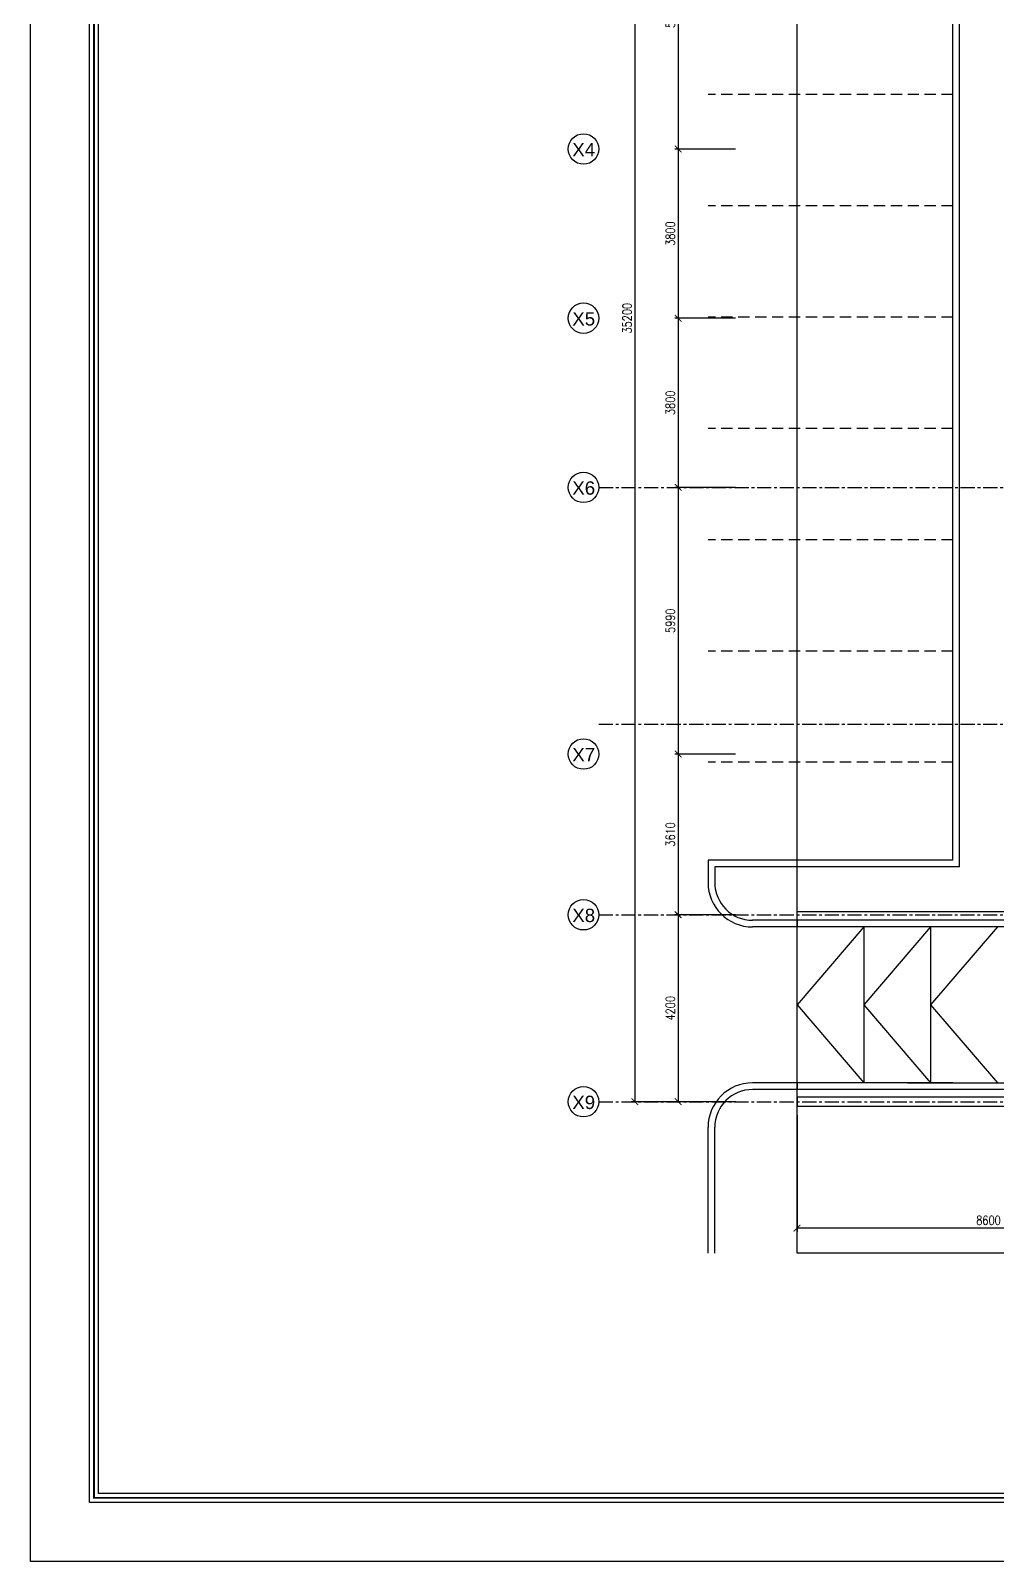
# Model space of a CAD drawing. Header units: millimetres. Extents: x -1288794 to 2153086, y -2701644 to -1428868.
# Drawn here: x 433437 to 455159, y -1519494 to -1485109 of the extents above; entities that cross this region are included whole.
import ezdxf
from ezdxf.enums import TextEntityAlignment as Align

# ---------------------------------------------------------------- set-up
doc = ezdxf.new("R2010")
doc.units = ezdxf.units.MM
doc.header["$LTSCALE"] = 100
doc.header["$PDMODE"] = 34
doc.linetypes.add('CENTER', pattern=[50.8, 31.75, -6.35, 6.35, -6.35])
doc.linetypes.add('DASHED', pattern=[19.05, 12.7, -6.35])
for name, color, linetype in [('A-ANNO-DIMS', 1, 'Continuous'), ('A-ANNO-SYMB', 33, 'Continuous'), ('A-ANNO-TEXT', 8, 'Continuous'), ('A-AREA', 8, 'CENTER'), ('A-GRID', 253, 'CENTER'), ('HATCH', 251, 'Continuous'), ('L-WALK', 8, 'Continuous'), ('LOGO LINE', 7, 'Continuous'), ('LOGO1LINE', 7, 'Continuous')]:
    doc.layers.add(name, color=color, linetype=linetype)
doc.styles.add('ROMANS', font='romans.shx', dxfattribs={"width": 0.8})
doc.styles.add('SANSSERIF', font='sas_____.pfb')
doc.dimstyles.new('100 of DIM2', dxfattribs={"dimscale": 0, "dimtxt": 200, "dimasz": 150, "dimexe": 75, "dimexo": 200, "dimgap": 75, "dimtad": 1, "dimdec": 0, "dimrnd": 5, "dimzin": 0, "dimdsep": 46, "dimtxsty": 'ROMANS', "dimblk": 'ARCHTICK', "dimcen": 100, "dimclrd": 94, "dimclre": 94, "dimclrt": 2, "dimadec": 0, "dimazin": 0, "dimtfac": 1, "dimtdec": 0, "dimtofl": 0, "dimtmove": 2, "dimatfit": 3, "dimldrblk": 'OPEN90', "dimfxl": 75, "dimtolj": 1, "dimtzin": 0, "dimarcsym": 0})

# ---------------------------------------------------------------- blocks, each defined once
blk = doc.blocks.new('_ArchTick')
at = {"color": 0, "linetype": 'ByBlock', "const_width": 0.15}
blk.add_lwpolyline([(-0.5, -0.5), (0.5, 0.5)], dxfattribs=at)
blk = doc.blocks.new('*D78')
at = {"layer": 'A-ANNO-DIMS', "color": 94, "lineweight": -2, "ltscale": 3, "transparency": 16777216}
for p, q in [((449169, -1473969), (446939, -1473969)), ((447014, -1473969), (447014, -1509169)), ((449169, -1509169), (446939, -1509169))]:
    blk.add_line(p, q, dxfattribs=at)
at = {"layer": 'Defpoints', "color": 0, "ltscale": 3, "transparency": 16777216}
for p in [(449369, -1473969), (447014, -1509169), (449369, -1509169)]:
    blk.add_point(p, dxfattribs=at)
at = {"layer": 'A-ANNO-DIMS', "color": 94, "lineweight": -2, "ltscale": 3, "transparency": 16777216, "xscale": 150, "yscale": 150, "zscale": 150}
for p, rotation in [((447014, -1473969), 90), ((447014, -1509169), 270)]:
    blk.add_blockref('_ArchTick', p, dxfattribs=dict(at, rotation=rotation))
at = {"layer": 'A-ANNO-DIMS', "color": 2, "ltscale": 3, "transparency": 16777216, "insert": (446839, -1491569), "char_height": 200, "attachment_point": 5, "rotation": 90, "style": 'ROMANS'}
blk.add_mtext('\\A1;35200', dxfattribs=at)
blk = doc.blocks.new('_Open90')
at = {"color": 0, "linetype": 'ByBlock', "lineweight": -2}
for p, q in [((0, 0), (-1, 0)), ((-0.5, 0.5), (0, 0)), ((0, 0), (-0.5, -0.5))]:
    blk.add_line(p, q, dxfattribs=at)
blk = doc.blocks.new('*D81')
at = {"layer": 'A-ANNO-DIMS', "color": 94, "lineweight": -2, "ltscale": 3, "transparency": 16777216}
for p, q in [((449278, -1481779), (447911, -1481779)), ((447986, -1481779), (447986, -1487769)), ((449278, -1487769), (447911, -1487769))]:
    blk.add_line(p, q, dxfattribs=at)
at = {"layer": 'Defpoints', "color": 0, "ltscale": 3, "transparency": 16777216}
for p in [(449478, -1481779), (447986, -1487769), (449478, -1487769)]:
    blk.add_point(p, dxfattribs=at)
at = {"layer": 'A-ANNO-DIMS', "color": 94, "lineweight": -2, "ltscale": 3, "transparency": 16777216, "xscale": 150, "yscale": 150, "zscale": 150}
for p, rotation in [((447986, -1481779), 90), ((447986, -1487769), 270)]:
    blk.add_blockref('_ArchTick', p, dxfattribs=dict(at, rotation=rotation))
at = {"layer": 'A-ANNO-DIMS', "color": 2, "ltscale": 3, "transparency": 16777216, "insert": (447811, -1484774), "char_height": 200, "attachment_point": 5, "rotation": 90, "style": 'ROMANS'}
blk.add_mtext('\\A1;5990', dxfattribs=at)
blk = doc.blocks.new('*D82')
at = {"layer": 'A-ANNO-DIMS', "color": 94, "lineweight": -2, "ltscale": 3, "transparency": 16777216}
for p, q in [((449278, -1487769), (447911, -1487769)), ((447986, -1487769), (447986, -1491569)), ((449278, -1491569), (447911, -1491569))]:
    blk.add_line(p, q, dxfattribs=at)
at = {"layer": 'Defpoints', "color": 0, "ltscale": 3, "transparency": 16777216}
for p in [(449478, -1487769), (447986, -1491569), (449478, -1491569)]:
    blk.add_point(p, dxfattribs=at)
at = {"layer": 'A-ANNO-DIMS', "color": 94, "lineweight": -2, "ltscale": 3, "transparency": 16777216, "xscale": 150, "yscale": 150, "zscale": 150}
for p, rotation in [((447986, -1487769), 90), ((447986, -1491569), 270)]:
    blk.add_blockref('_ArchTick', p, dxfattribs=dict(at, rotation=rotation))
at = {"layer": 'A-ANNO-DIMS', "color": 2, "ltscale": 3, "transparency": 16777216, "insert": (447811, -1489669), "char_height": 200, "attachment_point": 5, "rotation": 90, "style": 'ROMANS'}
blk.add_mtext('\\A1;3800', dxfattribs=at)
blk = doc.blocks.new('*D83')
at = {"layer": 'A-ANNO-DIMS', "color": 94, "lineweight": -2, "ltscale": 3, "transparency": 16777216}
for p, q in [((449278, -1491569), (447911, -1491569)), ((447986, -1491569), (447986, -1495369)), ((449278, -1495369), (447911, -1495369))]:
    blk.add_line(p, q, dxfattribs=at)
at = {"layer": 'Defpoints', "color": 0, "ltscale": 3, "transparency": 16777216}
for p in [(449478, -1491569), (447986, -1495369), (449478, -1495369)]:
    blk.add_point(p, dxfattribs=at)
at = {"layer": 'A-ANNO-DIMS', "color": 94, "lineweight": -2, "ltscale": 3, "transparency": 16777216, "xscale": 150, "yscale": 150, "zscale": 150}
for p, rotation in [((447986, -1491569), 90), ((447986, -1495369), 270)]:
    blk.add_blockref('_ArchTick', p, dxfattribs=dict(at, rotation=rotation))
at = {"layer": 'A-ANNO-DIMS', "color": 2, "ltscale": 3, "transparency": 16777216, "insert": (447811, -1493469), "char_height": 200, "attachment_point": 5, "rotation": 90, "style": 'ROMANS'}
blk.add_mtext('\\A1;3800', dxfattribs=at)
blk = doc.blocks.new('*D84')
at = {"layer": 'A-ANNO-DIMS', "color": 94, "lineweight": -2, "ltscale": 3, "transparency": 16777216}
for p, q in [((449278, -1495369), (447911, -1495369)), ((447986, -1495369), (447986, -1501359)), ((449278, -1501359), (447911, -1501359))]:
    blk.add_line(p, q, dxfattribs=at)
at = {"layer": 'Defpoints', "color": 0, "ltscale": 3, "transparency": 16777216}
for p in [(449478, -1495369), (447986, -1501359), (449478, -1501359)]:
    blk.add_point(p, dxfattribs=at)
at = {"layer": 'A-ANNO-DIMS', "color": 94, "lineweight": -2, "ltscale": 3, "transparency": 16777216, "xscale": 150, "yscale": 150, "zscale": 150}
for p, rotation in [((447986, -1495369), 90), ((447986, -1501359), 270)]:
    blk.add_blockref('_ArchTick', p, dxfattribs=dict(at, rotation=rotation))
at = {"layer": 'A-ANNO-DIMS', "color": 2, "ltscale": 3, "transparency": 16777216, "insert": (447811, -1498364), "char_height": 200, "attachment_point": 5, "rotation": 90, "style": 'ROMANS'}
blk.add_mtext('\\A1;5990', dxfattribs=at)
blk = doc.blocks.new('*D85')
at = {"layer": 'A-ANNO-DIMS', "color": 94, "lineweight": -2, "ltscale": 3, "transparency": 16777216}
for p, q in [((449278, -1501359), (447911, -1501359)), ((447986, -1501359), (447986, -1504969)), ((449278, -1504969), (447911, -1504969))]:
    blk.add_line(p, q, dxfattribs=at)
at = {"layer": 'Defpoints', "color": 0, "ltscale": 3, "transparency": 16777216}
for p in [(449478, -1501359), (447986, -1504969), (449478, -1504969)]:
    blk.add_point(p, dxfattribs=at)
at = {"layer": 'A-ANNO-DIMS', "color": 94, "lineweight": -2, "ltscale": 3, "transparency": 16777216, "xscale": 150, "yscale": 150, "zscale": 150}
for p, rotation in [((447986, -1501359), 90), ((447986, -1504969), 270)]:
    blk.add_blockref('_ArchTick', p, dxfattribs=dict(at, rotation=rotation))
at = {"layer": 'A-ANNO-DIMS', "color": 2, "ltscale": 3, "transparency": 16777216, "insert": (447811, -1503164), "char_height": 200, "attachment_point": 5, "rotation": 90, "style": 'ROMANS'}
blk.add_mtext('\\A1;3610', dxfattribs=at)
blk = doc.blocks.new('*D86')
at = {"layer": 'A-ANNO-DIMS', "color": 94, "lineweight": -2, "ltscale": 3, "transparency": 16777216}
for p, q in [((449278, -1504969), (447911, -1504969)), ((447986, -1504969), (447986, -1509169)), ((449278, -1509169), (447911, -1509169))]:
    blk.add_line(p, q, dxfattribs=at)
at = {"layer": 'Defpoints', "color": 0, "ltscale": 3, "transparency": 16777216}
for p in [(449478, -1504969), (447986, -1509169), (449478, -1509169)]:
    blk.add_point(p, dxfattribs=at)
at = {"layer": 'A-ANNO-DIMS', "color": 94, "lineweight": -2, "ltscale": 3, "transparency": 16777216, "xscale": 150, "yscale": 150, "zscale": 150}
for p, rotation in [((447986, -1504969), 90), ((447986, -1509169), 270)]:
    blk.add_blockref('_ArchTick', p, dxfattribs=dict(at, rotation=rotation))
at = {"layer": 'A-ANNO-DIMS', "color": 2, "ltscale": 3, "transparency": 16777216, "insert": (447811, -1507069), "char_height": 200, "attachment_point": 5, "rotation": 90, "style": 'ROMANS'}
blk.add_mtext('\\A1;4200', dxfattribs=at)
blk = doc.blocks.new('*D62')
at = {"layer": 'A-ANNO-DIMS', "color": 94, "linetype": 'Continuous', "lineweight": -2, "ltscale": 3, "transparency": 16777216}
for p, q in [((450659, -1509469), (450659, -1512083)), ((459259, -1509469), (459259, -1512083)), ((459259, -1512008), (450659, -1512008))]:
    blk.add_line(p, q, dxfattribs=at)
at = {"layer": 'Defpoints', "color": 0, "linetype": 'Continuous', "ltscale": 3, "transparency": 16777216}
for p in [(450659, -1509269), (459259, -1509269), (450659, -1512008)]:
    blk.add_point(p, dxfattribs=at)
at = {"layer": 'A-ANNO-DIMS', "color": 94, "linetype": 'Continuous', "lineweight": -2, "ltscale": 3, "transparency": 16777216, "xscale": 150, "yscale": 150, "zscale": 150, "rotation": 180}
blk.add_blockref('_ArchTick', (450659, -1512008), dxfattribs=at)
at = {"layer": 'A-ANNO-DIMS', "color": 94, "linetype": 'Continuous', "lineweight": -2, "ltscale": 3, "transparency": 16777216, "xscale": 150, "yscale": 150, "zscale": 150}
blk.add_blockref('_ArchTick', (459259, -1512008), dxfattribs=at)
at = {"layer": 'A-ANNO-DIMS', "color": 2, "linetype": 'Continuous', "ltscale": 3, "transparency": 16777216, "insert": (454959, -1511833), "char_height": 200, "attachment_point": 5, "style": 'ROMANS'}
blk.add_mtext('\\A1;8600', dxfattribs=at)

msp = doc.modelspace()

# ---------------------------------------------------------------- linework, layer by layer
at = {"layer": 'A-ANNO-SYMB', "ltscale": 3}
for centre in [(445859.8, -1487768.6), (445859.8, -1491568.6), (445859.8, -1495368.6), (445859.8, -1501358.6), (445859.8, -1504968.6), (445859.8, -1509168.6)]:
    msp.add_circle(centre, 342.2, dxfattribs=at)
at = {"layer": 'A-AREA', "ltscale": 15}
for p, q in [((450659.2, -1512568.6), (450659.2, -1472568.6)), ((485759.2, -1512568.6), (450659.2, -1512568.6))]:
    msp.add_line(p, q, dxfattribs=at)
at = {"layer": 'A-AREA', "linetype": 'Continuous', "ltscale": 3}
for p, q in [((450659.2, -1505093.6), (450659.2, -1504893.6)), ((450659.2, -1504893.6), (457959.2, -1504893.6)), ((457959.2, -1505093.6), (450659.2, -1505093.6)), ((456659.2, -1509068.6), (450659.2, -1509068.6)), ((450659.2, -1509068.6), (450659.2, -1509268.6)), ((450659.2, -1509268.6), (459259.2, -1509268.6))]:
    msp.add_line(p, q, dxfattribs=at)
at = {"layer": 'A-GRID', "ltscale": 0.1}
for p, q in [((446205.8, -1495368.6), (489745.4, -1495368.6)), ((446203.4, -1500687.6), (489743, -1500687.6)), ((446201.9, -1504968.6), (489741.5, -1504968.6)), ((446201.9, -1509168.6), (489741.5, -1509168.6))]:
    msp.add_line(p, q, dxfattribs=at)
at = {"layer": 'HATCH', "ltscale": 3}
for p, q in [((452159.2, -1505243.6), (452159.2, -1508743.6)), ((453659.2, -1505243.6), (453659.2, -1508743.6))]:
    msp.add_line(p, q, dxfattribs=at)
for points in [[(452159.2, -1505243.6), (450659.2, -1506993.6), (452159.2, -1508743.6)], [(453659.2, -1505243.6), (452159.2, -1506993.6), (453659.2, -1508743.6)], [(455159.2, -1505243.6), (453659.2, -1506993.6), (455159.2, -1508743.6)]]:
    msp.add_lwpolyline(points, dxfattribs=at)
at = {"layer": 'L-WALK', "ltscale": 15}
for p, q in [((454309.2, -1503893.6), (454309.2, -1476394.7)), ((454159.2, -1503743.6), (454159.2, -1476544.7)), ((448659.2, -1503743.6), (448659.2, -1504243.6)), ((448809.2, -1503893.6), (448809.2, -1504243.6)), ((448659.2, -1512568.6), (448659.2, -1509743.6)), ((448809.2, -1512568.6), (448809.2, -1509743.6)), ((448659.2, -1512568.6), (448659.2, -1512544.7)), ((448809.2, -1512568.6), (448809.2, -1512544.7))]:
    msp.add_line(p, q, dxfattribs=at)
at = {"layer": 'L-WALK', "linetype": 'DASHED', "ltscale": 0.2}
for p, q in [((454159.2, -1486544.7), (448659.2, -1486544.7)), ((454159.2, -1489044.7), (448659.2, -1489044.7)), ((454159.2, -1491544.7), (448659.2, -1491544.7)), ((454159.2, -1494044.7), (448659.2, -1494044.7)), ((454159.2, -1496544.7), (448659.2, -1496544.7)), ((454159.2, -1499044.7), (448659.2, -1499044.7)), ((454159.2, -1501544.7), (448659.2, -1501544.7))]:
    msp.add_line(p, q, dxfattribs=at)
at = {"layer": 'L-WALK', "ltscale": 3}
for p, q in [((454159.2, -1503743.6), (448659.2, -1503743.6)), ((454309.2, -1503893.6), (448809.2, -1503893.6)), ((457959.2, -1505093.6), (449659.2, -1505093.6)), ((459259.2, -1505243.6), (449659.2, -1505243.6)), ((450659.2, -1505093.6), (450659.2, -1505243.6)), ((454159.2, -1508743.6), (449659.2, -1508743.6)), ((450659.2, -1508743.6), (450659.2, -1508893.6)), ((453139.5, -1508743.6), (459259.2, -1508743.6)), ((459259.2, -1508893.6), (449659.2, -1508893.6))]:
    msp.add_line(p, q, dxfattribs=at)
at = {"layer": 'L-WALK', "ltscale": 15}
for centre, radius, start, end in [((449659.2, -1504243.6), 1000, 180, 270), ((449659.2, -1504243.6), 850, 180, 270), ((449659.2, -1509743.6), 1000, 90, 180), ((449659.2, -1509743.6), 850, 90, 180)]:
    msp.add_arc(centre, radius, start, end, dxfattribs=at)
at = {"layer": 'LOGO LINE'}
msp.add_lwpolyline([(512195.3, -1519493.9), (433437.3, -1519493.9), (433437.3, -1463806.4), (512195.3, -1463806.4)], close=True, dxfattribs=at)
at = {"layer": 'LOGO1LINE'}
for points in [[(510869.4, -1518168), (434763.2, -1518168), (434763.2, -1465132.3), (510869.4, -1465132.3)], [(500560.7, -1517969.1), (434962.1, -1517969.1), (434962.1, -1465331.1), (500560.7, -1465331.1)]]:
    msp.add_lwpolyline(points, close=True, dxfattribs=at)
at = {"layer": 'LOGO1LINE', "const_width": 39.8}
msp.add_lwpolyline([(510770, -1518068.5), (434862.6, -1518068.5), (434862.6, -1465231.7), (510770, -1465231.7)], close=True, dxfattribs=at)

# ---------------------------------------------------------------- texts
at = {"layer": 'A-ANNO-TEXT', "style": 'SANSSERIF'}
for s, p in [('X4', (445864.4, -1487933.2)), ('X5', (445864.4, -1491733.2)), ('X6', (445864.4, -1495533.2)), ('X7', (445864.4, -1501523.2)), ('X8', (445864.4, -1505133.2)), ('X9', (445864.4, -1509333.2))]:
    msp.add_text(s, height=300, dxfattribs=at).set_placement(p, align=Align.CENTER)

# ---------------------------------------------------------------- dimensions: what is measured, and where the dimension line sits
at = {"layer": 'A-ANNO-DIMS', "ltscale": 3}
for base, p1, p2, picture, middle in [((447013.9, -1509168.6), (449369.1, -1473968.6), (449369.1, -1509168.6), '*D78', (446838.9, -1491568.6)), ((447986.4, -1487768.6), (449478, -1481778.6), (449478, -1487768.6), '*D81', (447811.4, -1484773.6)), ((447986.4, -1491568.6), (449478, -1487768.6), (449478, -1491568.6), '*D82', (447811.4, -1489668.6)), ((447986.4, -1495368.6), (449478, -1491568.6), (449478, -1495368.6), '*D83', (447811.4, -1493468.6)), ((447986.4, -1501358.6), (449478, -1495368.6), (449478, -1501358.6), '*D84', (447811.4, -1498363.6)), ((447986.4, -1504968.6), (449478, -1501358.6), (449478, -1504968.6), '*D85', (447811.4, -1503163.6)), ((447986.4, -1509168.6), (449478, -1504968.6), (449478, -1509168.6), '*D86', (447811.4, -1507068.6))]:
    dim = msp.add_linear_dim(base=base, p1=p1, p2=p2, angle=90, dimstyle='100 of DIM2', override={"dimscale": 1}, dxfattribs=at)
    dim.commit()
    dim.dimension.update_dxf_attribs({"geometry": picture, "text_midpoint": middle})
at = {"layer": 'A-ANNO-DIMS', "linetype": 'Continuous', "ltscale": 3}
dim = msp.add_linear_dim(base=(450659.2, -1512007.6), p1=(459259.2, -1509268.6), p2=(450659.2, -1509268.6), dimstyle='100 of DIM2', override={"dimscale": 1}, dxfattribs=at)
dim.commit()
dim.dimension.update_dxf_attribs({"geometry": '*D62', "text_midpoint": (454959.2, -1511832.6)})

doc.saveas('drawing.dxf')
